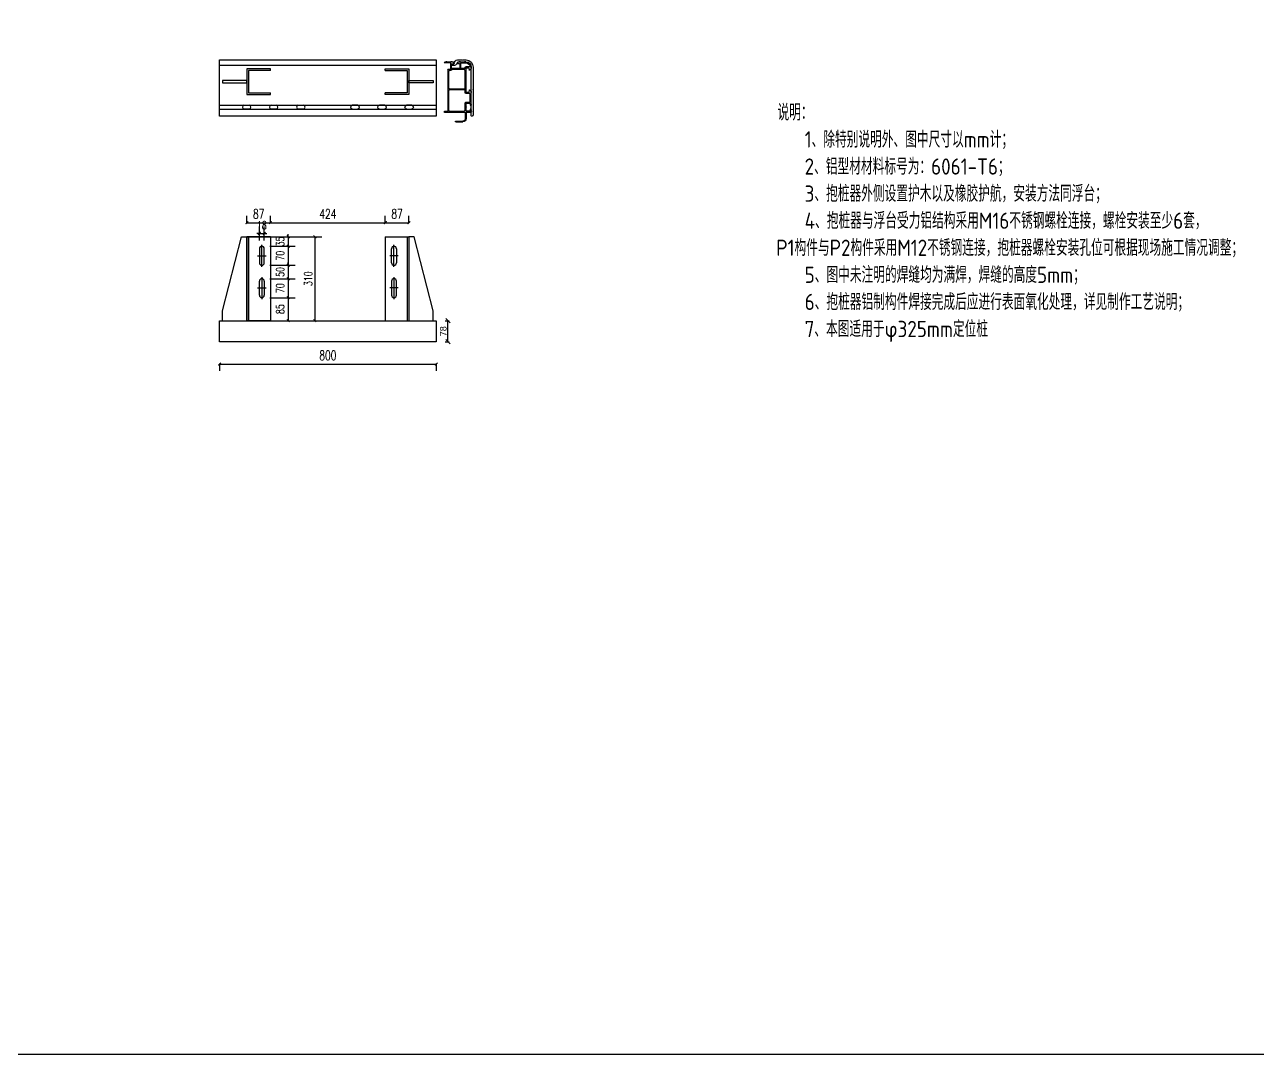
# Model space of a CAD drawing. Extents: x 15372 to 116961, y 24572 to 128109.
# Drawn here: x 48491 to 53043, y 24572 to 28375 of the extents above; entities that cross this region are included whole.
import ezdxf

# ---------------------------------------------------------------- set-up
doc = ezdxf.new("R2010")
doc.units = 0
doc.header["$LTSCALE"] = 1000
doc.header["$MEASUREMENT"] = 0
doc.linetypes.add('( Border )', pattern=[21, 6, -3, 6, -3, 0, -3])
doc.linetypes.add('CENTER2', pattern=[28.575, 19.05, -3.175, 3.175, -3.175])
for name, color, linetype in [('PUB_DIM', 3, 'Continuous'), ('W-WOOD_FLOOR木地板', 30, 'Continuous'), ('中实线', 1, 'Continuous'), ('图层5', 6, 'Continuous'), ('粗实线', 3, 'Continuous')]:
    doc.layers.add(name, color=color, linetype=linetype)
doc.layers.add('结构', color=52, linetype='Continuous', lineweight=18)
doc.layers.add('铝主梁170x129x4', color=210, linetype='Continuous', lineweight=25)
doc.styles.add('_TCH_DIM_T3', font='SIMPLEX.shx', dxfattribs={"width": 0.705882, "bigfont": 'hztxt.shx'})
doc.styles.add('DIM_FONT', font='SIMPLEX', dxfattribs={"width": 0.7, "bigfont": 'GBCBIG'})
doc.styles.add('M', font='arial.ttf')
doc.styles.get("Standard").update_dxf_attribs({"font": 'gbenor.shx', "bigfont": 'gbcbig.shx'})
doc.styles.add('STANDARD_T3', font='simplex.shx', dxfattribs={"width": 0.7, "bigfont": 'hztxt.shx'})
doc.dimstyles.new('9', dxfattribs={"dimscale": 8, "dimtxt": 3, "dimasz": 2, "dimexe": 0.5, "dimexo": 0.5, "dimtad": 1, "dimdec": 0, "dimdsep": 46, "dimtxsty": 'M', "dimblk1": 'OBLIQUE', "dimblk2": 'OBLIQUE', "dimsah": 1, "dimcen": 2.5, "dimclrd": 6, "dimclre": 6, "dimclrt": 6, "dimadec": 0, "dimazin": 0, "dimtfac": 1, "dimtdec": 0, "dimtix": 1, "dimtmove": 1, "dimatfit": 3, "dimldrblk": 'OBLIQUE', "dimfxl": 2, "dimfxlon": 1, "dimtolj": 1, "dimtzin": 0, "dimarcsym": 0})
doc.dimstyles.new('_T&10', dxfattribs={"dimtxt": 29.75, "dimasz": 10, "dimexe": 25, "dimexo": 30, "dimgap": 10, "dimtad": 1, "dimdec": 0, "dimzin": 0, "dimdsep": 46, "dimtxsty": '_TCH_DIM_T3', "dimblk": 'ARCHTICK', "dimcen": 0.09, "dimclrt": 7, "dimazin": 2, "dimtfac": 1, "dimtdec": 0, "dimtix": 1, "dimtmove": 2, "dimatfit": 3, "dimfxl": 1, "dimtolj": 1, "dimtzin": 0, "dimarcsym": 0})
doc.dimstyles.new('DIMN10', dxfattribs={"dimscale": 0.1, "dimtxt": 300, "dimasz": 100, "dimexe": 250, "dimexo": 300, "dimgap": 150, "dimtad": 1, "dimdec": 0, "dimzin": 0, "dimdsep": 46, "dimtxsty": 'DIM_FONT', "dimblk": 'ARCHTICK', "dimcen": 0.09, "dimclrd": 1, "dimclre": 1, "dimclrt": 2, "dimazin": 2, "dimtfac": 1, "dimtdec": 0, "dimtix": 1, "dimtmove": 2, "dimatfit": 3, "dimldrblk": 'ARCHTICK', "dimfxl": 1, "dimtolj": 1, "dimtzin": 0, "dimarcsym": 0})
doc.dimstyles.new('W__10', dxfattribs={"dimtxt": 35, "dimasz": 10, "dimexe": 25, "dimexo": 30, "dimgap": 15, "dimtad": 1, "dimdec": 0, "dimzin": 0, "dimdsep": 46, "dimtxsty": 'STANDARD_T3', "dimblk": 'ARCHTICK', "dimcen": 0.09, "dimclrd": 1, "dimclre": 1, "dimclrt": 2, "dimadec": 0, "dimazin": 0, "dimtfac": 1, "dimtdec": 0, "dimtix": 1, "dimtmove": 2, "dimatfit": 3, "dimldrblk": 'ARCHTICK', "dimfxl": 1, "dimtolj": 1, "dimtzin": 0, "dimarcsym": 0})

# ---------------------------------------------------------------- blocks, each defined once
blk = doc.blocks.new('_ArchTick')
at = {"color": 0, "linetype": 'ByBlock', "const_width": 0.4}
blk.add_lwpolyline([(-0.5, -0.5), (0.5, 0.5)], dxfattribs=at)
blk = doc.blocks.new('*D843')
at = {"layer": 'Defpoints', "color": 0, "transparency": 16777216}
for p in [(49211.1, 27203.8), (50011.1, 27203.8), (50011.1, 27121.2)]:
    blk.add_point(p, dxfattribs=at)
at = {"layer": 'PUB_DIM', "color": 1, "lineweight": -2, "transparency": 16777216}
for p, q in [((49211.1, 27123.2), (49211.1, 27096.2)), ((49211.1, 27121.2), (50011.1, 27121.2)), ((50011.1, 27123.2), (50011.1, 27096.2))]:
    blk.add_line(p, q, dxfattribs=at)
at = {"layer": 'PUB_DIM', "color": 1, "lineweight": -2, "transparency": 16777216, "xscale": 10, "yscale": 10, "zscale": 10, "rotation": 180}
blk.add_blockref('_ArchTick', (49211.1, 27121.2), dxfattribs=at)
at = {"layer": 'PUB_DIM', "color": 1, "lineweight": -2, "transparency": 16777216, "xscale": 10, "yscale": 10, "zscale": 10}
blk.add_blockref('_ArchTick', (50011.1, 27121.2), dxfattribs=at)
at = {"layer": 'PUB_DIM', "color": 2, "transparency": 16777216, "insert": (49611.1, 27153.7), "char_height": 35, "attachment_point": 5, "style": 'STANDARD_T3'}
blk.add_mtext('\\A1;800', dxfattribs=at)
blk = doc.blocks.new('*D844')
at = {"layer": 'Defpoints', "color": 0, "transparency": 16777216}
for p in [(49399.1, 27591.8), (49399.1, 27281.8), (49563.2, 27281.8)]:
    blk.add_point(p, dxfattribs=at)
at = {"layer": 'PUB_DIM', "color": 0, "lineweight": -2, "transparency": 16777216}
for p, q in [((49429.1, 27591.8), (49588.2, 27591.8)), ((49563.2, 27591.8), (49563.2, 27281.8)), ((49429.1, 27281.8), (49588.2, 27281.8))]:
    blk.add_line(p, q, dxfattribs=at)
at = {"layer": 'PUB_DIM', "color": 0, "lineweight": -2, "transparency": 16777216, "xscale": 10, "yscale": 10, "zscale": 10}
for p, rotation in [((49563.2, 27591.8), 90), ((49563.2, 27281.8), 270)]:
    blk.add_blockref('_ArchTick', p, dxfattribs=dict(at, rotation=rotation))
at = {"layer": 'PUB_DIM', "color": 7, "transparency": 16777216, "insert": (49538.4, 27436.8), "char_height": 29.75, "attachment_point": 5, "rotation": 90, "style": '_TCH_DIM_T3'}
blk.add_mtext('\\A1;310', dxfattribs=at)
blk = doc.blocks.new('*D845')
at = {"layer": 'Defpoints', "color": 0, "transparency": 16777216}
for p in [(49399.1, 27643.8), (49312.1, 27591.8), (49399.1, 27591.8)]:
    blk.add_point(p, dxfattribs=at)
at = {"layer": 'PUB_DIM', "color": 1, "lineweight": -2, "transparency": 16777216}
for p, q in [((49312.1, 27641.8), (49312.1, 27668.8)), ((49312.1, 27643.8), (49399.1, 27643.8)), ((49399.1, 27641.8), (49399.1, 27668.8))]:
    blk.add_line(p, q, dxfattribs=at)
at = {"layer": 'PUB_DIM', "color": 1, "lineweight": -2, "transparency": 16777216, "xscale": 10, "yscale": 10, "zscale": 10, "rotation": 180}
blk.add_blockref('_ArchTick', (49312.1, 27643.8), dxfattribs=at)
at = {"layer": 'PUB_DIM', "color": 1, "lineweight": -2, "transparency": 16777216, "xscale": 10, "yscale": 10, "zscale": 10}
blk.add_blockref('_ArchTick', (49399.1, 27643.8), dxfattribs=at)
at = {"layer": 'PUB_DIM', "color": 2, "transparency": 16777216, "insert": (49355.6, 27676.3), "char_height": 35, "attachment_point": 5, "style": 'STANDARD_T3'}
blk.add_mtext('\\A1;87', dxfattribs=at)
blk = doc.blocks.new('*D846')
at = {"layer": 'Defpoints', "color": 0, "transparency": 16777216}
for p in [(49823.1, 27643.8), (49399.1, 27591.8), (49823.1, 27591.8)]:
    blk.add_point(p, dxfattribs=at)
at = {"layer": 'PUB_DIM', "color": 1, "lineweight": -2, "transparency": 16777216}
for p, q in [((49399.1, 27641.8), (49399.1, 27668.8)), ((49399.1, 27643.8), (49823.1, 27643.8)), ((49823.1, 27641.8), (49823.1, 27668.8))]:
    blk.add_line(p, q, dxfattribs=at)
at = {"layer": 'PUB_DIM', "color": 1, "lineweight": -2, "transparency": 16777216, "xscale": 10, "yscale": 10, "zscale": 10, "rotation": 180}
blk.add_blockref('_ArchTick', (49399.1, 27643.8), dxfattribs=at)
at = {"layer": 'PUB_DIM', "color": 1, "lineweight": -2, "transparency": 16777216, "xscale": 10, "yscale": 10, "zscale": 10}
blk.add_blockref('_ArchTick', (49823.1, 27643.8), dxfattribs=at)
at = {"layer": 'PUB_DIM', "color": 2, "transparency": 16777216, "insert": (49611.1, 27676.3), "char_height": 35, "attachment_point": 5, "style": 'STANDARD_T3'}
blk.add_mtext('\\A1;424', dxfattribs=at)
blk = doc.blocks.new('*D847')
at = {"layer": 'Defpoints', "color": 0, "transparency": 16777216}
for p in [(49910.1, 27643.8), (49823.1, 27591.8), (49910.1, 27591.8)]:
    blk.add_point(p, dxfattribs=at)
at = {"layer": 'PUB_DIM', "color": 1, "lineweight": -2, "transparency": 16777216}
for p, q in [((49823.1, 27641.8), (49823.1, 27668.8)), ((49823.1, 27643.8), (49910.1, 27643.8)), ((49910.1, 27641.8), (49910.1, 27668.8))]:
    blk.add_line(p, q, dxfattribs=at)
at = {"layer": 'PUB_DIM', "color": 1, "lineweight": -2, "transparency": 16777216, "xscale": 10, "yscale": 10, "zscale": 10, "rotation": 180}
blk.add_blockref('_ArchTick', (49823.1, 27643.8), dxfattribs=at)
at = {"layer": 'PUB_DIM', "color": 1, "lineweight": -2, "transparency": 16777216, "xscale": 10, "yscale": 10, "zscale": 10}
blk.add_blockref('_ArchTick', (49910.1, 27643.8), dxfattribs=at)
at = {"layer": 'PUB_DIM', "color": 2, "transparency": 16777216, "insert": (49866.6, 27676.3), "char_height": 35, "attachment_point": 5, "style": 'STANDARD_T3'}
blk.add_mtext('\\A1;87', dxfattribs=at)
blk = doc.blocks.new('*D848')
at = {"layer": 'Defpoints', "color": 0, "transparency": 16777216}
for p in [(49355.6, 27591.8), (49367.1, 27556.8), (49464.7, 27556.8)]:
    blk.add_point(p, dxfattribs=at)
at = {"layer": 'PUB_DIM', "color": 1, "lineweight": -2, "transparency": 16777216}
for p, q in [((49385.6, 27591.8), (49489.7, 27591.8)), ((49464.7, 27591.8), (49464.7, 27601.8)), ((49464.7, 27591.8), (49464.7, 27556.8)), ((49397.1, 27556.8), (49489.7, 27556.8)), ((49464.7, 27556.8), (49464.7, 27546.8))]:
    blk.add_line(p, q, dxfattribs=at)
at = {"layer": 'PUB_DIM', "color": 1, "lineweight": -2, "transparency": 16777216, "xscale": 10, "yscale": 10, "zscale": 10}
for p, rotation in [((49464.7, 27591.8), 270), ((49464.7, 27556.8), 90)]:
    blk.add_blockref('_ArchTick', p, dxfattribs=dict(at, rotation=rotation))
at = {"layer": 'PUB_DIM', "color": 2, "transparency": 16777216, "insert": (49434.7, 27574.3), "char_height": 30, "attachment_point": 5, "rotation": 90, "style": 'DIM_FONT'}
blk.add_mtext('\\A1;35', dxfattribs=at)
blk = doc.blocks.new('*D849')
at = {"layer": 'Defpoints', "color": 0, "transparency": 16777216}
for p in [(49367.1, 27556.8), (49367.1, 27486.8), (49464.7, 27486.8)]:
    blk.add_point(p, dxfattribs=at)
at = {"layer": 'PUB_DIM', "color": 1, "lineweight": -2, "transparency": 16777216}
for p, q in [((49397.1, 27556.8), (49489.7, 27556.8)), ((49464.7, 27556.8), (49464.7, 27486.8)), ((49397.1, 27486.8), (49489.7, 27486.8))]:
    blk.add_line(p, q, dxfattribs=at)
at = {"layer": 'PUB_DIM', "color": 1, "lineweight": -2, "transparency": 16777216, "xscale": 10, "yscale": 10, "zscale": 10}
for p, rotation in [((49464.7, 27556.8), 90), ((49464.7, 27486.8), 270)]:
    blk.add_blockref('_ArchTick', p, dxfattribs=dict(at, rotation=rotation))
at = {"layer": 'PUB_DIM', "color": 2, "transparency": 16777216, "insert": (49434.7, 27521.8), "char_height": 30, "attachment_point": 5, "rotation": 90, "style": 'DIM_FONT'}
blk.add_mtext('\\A1;70', dxfattribs=at)
blk = doc.blocks.new('*D850')
at = {"layer": 'Defpoints', "color": 0, "transparency": 16777216}
for p in [(49367.1, 27486.8), (49367.1, 27436.8), (49464.7, 27436.8)]:
    blk.add_point(p, dxfattribs=at)
at = {"layer": 'PUB_DIM', "color": 1, "lineweight": -2, "transparency": 16777216}
for p, q in [((49464.7, 27486.8), (49464.7, 27496.8)), ((49397.1, 27486.8), (49489.7, 27486.8)), ((49464.7, 27486.8), (49464.7, 27436.8)), ((49397.1, 27436.8), (49489.7, 27436.8)), ((49464.7, 27436.8), (49464.7, 27426.8))]:
    blk.add_line(p, q, dxfattribs=at)
at = {"layer": 'PUB_DIM', "color": 1, "lineweight": -2, "transparency": 16777216, "xscale": 10, "yscale": 10, "zscale": 10}
for p, rotation in [((49464.7, 27486.8), 270), ((49464.7, 27436.8), 90)]:
    blk.add_blockref('_ArchTick', p, dxfattribs=dict(at, rotation=rotation))
at = {"layer": 'PUB_DIM', "color": 2, "transparency": 16777216, "insert": (49434.7, 27461.8), "char_height": 30, "attachment_point": 5, "rotation": 90, "style": 'DIM_FONT'}
blk.add_mtext('\\A1;50', dxfattribs=at)
blk = doc.blocks.new('*D851')
at = {"layer": 'Defpoints', "color": 0, "transparency": 16777216}
for p in [(49367.1, 27436.8), (49367.1, 27366.8), (49464.7, 27366.8)]:
    blk.add_point(p, dxfattribs=at)
at = {"layer": 'PUB_DIM', "color": 1, "lineweight": -2, "transparency": 16777216}
for p, q in [((49397.1, 27436.8), (49489.7, 27436.8)), ((49464.7, 27436.8), (49464.7, 27366.8)), ((49397.1, 27366.8), (49489.7, 27366.8))]:
    blk.add_line(p, q, dxfattribs=at)
at = {"layer": 'PUB_DIM', "color": 1, "lineweight": -2, "transparency": 16777216, "xscale": 10, "yscale": 10, "zscale": 10}
for p, rotation in [((49464.7, 27436.8), 90), ((49464.7, 27366.8), 270)]:
    blk.add_blockref('_ArchTick', p, dxfattribs=dict(at, rotation=rotation))
at = {"layer": 'PUB_DIM', "color": 2, "transparency": 16777216, "insert": (49434.7, 27401.8), "char_height": 30, "attachment_point": 5, "rotation": 90, "style": 'DIM_FONT'}
blk.add_mtext('\\A1;70', dxfattribs=at)
blk = doc.blocks.new('*D852')
at = {"layer": 'Defpoints', "color": 0, "transparency": 16777216}
for p in [(49367.1, 27366.8), (49355.6, 27281.8), (49464.7, 27281.8)]:
    blk.add_point(p, dxfattribs=at)
at = {"layer": 'PUB_DIM', "color": 1, "lineweight": -2, "transparency": 16777216}
for p, q in [((49397.1, 27366.8), (49489.7, 27366.8)), ((49464.7, 27366.8), (49464.7, 27281.8)), ((49385.6, 27281.8), (49489.7, 27281.8))]:
    blk.add_line(p, q, dxfattribs=at)
at = {"layer": 'PUB_DIM', "color": 1, "lineweight": -2, "transparency": 16777216, "xscale": 10, "yscale": 10, "zscale": 10}
for p, rotation in [((49464.7, 27366.8), 90), ((49464.7, 27281.8), 270)]:
    blk.add_blockref('_ArchTick', p, dxfattribs=dict(at, rotation=rotation))
at = {"layer": 'PUB_DIM', "color": 2, "transparency": 16777216, "insert": (49434.7, 27324.3), "char_height": 30, "attachment_point": 5, "rotation": 90, "style": 'DIM_FONT'}
blk.add_mtext('\\A1;85', dxfattribs=at)
blk = doc.blocks.new('*D853')
at = {"layer": 'Defpoints', "color": 0, "transparency": 16777216}
for p in [(49376.1, 27604.3), (49358.1, 27547.8), (49376.1, 27547.8)]:
    blk.add_point(p, dxfattribs=at)
at = {"layer": 'PUB_DIM', "color": 1, "lineweight": -2, "transparency": 16777216}
for p, q in [((49358.1, 27577.8), (49358.1, 27629.3)), ((49376.1, 27577.8), (49376.1, 27629.3)), ((49358.1, 27604.3), (49348.1, 27604.3)), ((49358.1, 27604.3), (49376.1, 27604.3)), ((49376.1, 27604.3), (49386.1, 27604.3))]:
    blk.add_line(p, q, dxfattribs=at)
at = {"layer": 'PUB_DIM', "color": 1, "lineweight": -2, "transparency": 16777216, "xscale": 10, "yscale": 10, "zscale": 10}
blk.add_blockref('_ArchTick', (49358.1, 27604.3), dxfattribs=at)
at = {"layer": 'PUB_DIM', "color": 1, "lineweight": -2, "transparency": 16777216, "xscale": 10, "yscale": 10, "zscale": 10, "rotation": 180}
blk.add_blockref('_ArchTick', (49376.1, 27604.3), dxfattribs=at)
at = {"layer": 'PUB_DIM', "color": 2, "transparency": 16777216, "insert": (49367.1, 27634.3), "char_height": 30, "attachment_point": 5, "style": 'DIM_FONT'}
blk.add_mtext('\\A1;18', dxfattribs=at)
blk = doc.blocks.new('048')
at = {"color": 4}
for p, q in [((651097.9, -257614.5), (651010.9, -257614.5)), ((651010.9, -257614.5), (651010.9, -257709.5)), ((651097.9, -257620.5), (651016.9, -257620.5)), ((651016.9, -257620.5), (651016.9, -257703.5)), ((651097.9, -257620.5), (651097.9, -257614.5)), ((651010.9, -257709.5), (651097.9, -257709.5)), ((651016.9, -257703.5), (651097.9, -257703.5)), ((651097.9, -257709.5), (651097.9, -257703.5))]:
    blk.add_line(p, q, dxfattribs=at)
blk = doc.blocks.new('891')
at = {"color": 0, "ltscale": 0.5}
blk.add_line((-1486542.7, 1377887.1), (-1486570.9, 1377887.1), dxfattribs=at)
at = {"color": 0, "lineweight": 5}
for p, q in [((-1486591.7, 1377686.1), (-1486593.6, 1377686.1)), ((-1486592.4, 1377685.9), (-1486592.4, 1377685.9))]:
    blk.add_line(p, q, dxfattribs=at)
at = {"color": 0, "ltscale": 0.5}
blk.add_arc((-1486542.7, 1377885.1), 2, 64.2042, 90, dxfattribs=at)
at = {"color": 0, "lineweight": 25}
for centre, radius, start, end in [((-1486593.6, 1377688.1), 2, 246.4591, 270), ((-1486591.7, 1377687.1), 1, 270, 311.3814), ((-1486592.4, 1377687.9), 2, 311.3814, 0)]:
    blk.add_arc(centre, radius, start, end, dxfattribs=at)
at = {"layer": '粗实线', "color": 0, "linetype": 'ByBlock', "ltscale": 0.5}
for p, q in [((-1486528.2, 1377873.7), (-1486521.4, 1377873.7)), ((-1486521.4, 1377879.7), (-1486525.5, 1377879.7)), ((-1486520.4, 1377874.7), (-1486520.4, 1377878.7)), ((-1486597.4, 1377867.1), (-1486597.4, 1377784.7)), ((-1486597.4, 1377783.5), (-1486597.4, 1377704.7)), ((-1486597.4, 1377703.5), (-1486597.4, 1377690.9))]:
    blk.add_line(p, q, dxfattribs=at)
for centre, radius, start, end in [((-1486570.4, 1377867.1), 27, 91.5188, 180), ((-1486570.4, 1377867.1), 20, 91.5188, 180), ((-1486544.9, 1377880.5), 7.1, 37.6327, 64.2042), ((-1486542.2, 1377879.6), 14.8, 7.196, 79.5045), ((-1486540.9, 1377883.6), 2, 5.0412, 37.6327), ((-1486526.3, 1377886.4), 12.9, 191.5156, 261.5695), ((-1486525.5, 1377881.7), 2, 186.8775, 270), ((-1486521.4, 1377878.7), 1, 0, 90), ((-1486521.4, 1377874.7), 1, 270, 0)]:
    blk.add_arc(centre, radius, start, end, dxfattribs=at)
at = {"layer": '结构', "color": 0, "linetype": 'ByBlock', "lineweight": 0, "ltscale": 0.5}
for points in [[(-1486564.5, 1377894.1, 0.198912), (-1486564.6, 1377894.1), (-1486564.9, 1377893.6, -0.414214), (-1486565.2, 1377893.6), (-1486565.5, 1377894.1, 0.198912), (-1486565.7, 1377894.1)], [(-1486562.5, 1377894.1, 0.198912), (-1486562.6, 1377894.1), (-1486562.9, 1377893.6, -0.414214), (-1486563.2, 1377893.6), (-1486563.5, 1377894.1, 0.198912), (-1486563.7, 1377894.1)], [(-1486560.5, 1377894.1, 0.198912), (-1486560.6, 1377894.1), (-1486560.9, 1377893.6, -0.414214), (-1486561.2, 1377893.6), (-1486561.5, 1377894.1, 0.198912), (-1486561.7, 1377894.1)], [(-1486558.5, 1377894.1, 0.198912), (-1486558.6, 1377894.1), (-1486558.9, 1377893.6, -0.414214), (-1486559.2, 1377893.6), (-1486559.5, 1377894.1, 0.198912), (-1486559.7, 1377894.1)], [(-1486556.5, 1377894.1, 0.198912), (-1486556.6, 1377894.1), (-1486556.9, 1377893.6, -0.414214), (-1486557.2, 1377893.6), (-1486557.5, 1377894.1, 0.198912), (-1486557.7, 1377894.1)], [(-1486554.5, 1377894.1, 0.198912), (-1486554.6, 1377894.1), (-1486554.9, 1377893.6, -0.414214), (-1486555.2, 1377893.6), (-1486555.5, 1377894.1, 0.198912), (-1486555.7, 1377894.1)], [(-1486552.5, 1377894.1, 0.198912), (-1486552.6, 1377894.1), (-1486552.9, 1377893.6, -0.414214), (-1486553.2, 1377893.6), (-1486553.5, 1377894.1, 0.198912), (-1486553.7, 1377894.1)], [(-1486550.5, 1377894.1, 0.198912), (-1486550.6, 1377894.1), (-1486550.9, 1377893.6, -0.414214), (-1486551.2, 1377893.6), (-1486551.5, 1377894.1, 0.198912), (-1486551.7, 1377894.1)]]:
    blk.add_lwpolyline(points, format="xyb", dxfattribs=at)
at = {"layer": '铝主梁170x129x4', "color": 0, "lineweight": 25}
for p, q in [((-1486565.7, 1377894.1), (-1486571.1, 1377894.1)), ((-1486563.6, 1377894.1), (-1486564.5, 1377894.1)), ((-1486561.6, 1377894.1), (-1486562.5, 1377894.1)), ((-1486559.6, 1377894.1), (-1486560.5, 1377894.1)), ((-1486557.6, 1377894.1), (-1486558.5, 1377894.1)), ((-1486555.6, 1377894.1), (-1486556.5, 1377894.1)), ((-1486553.6, 1377894.1), (-1486554.5, 1377894.1)), ((-1486551.6, 1377894.1), (-1486552.5, 1377894.1)), ((-1486539.5, 1377894.1), (-1486550.5, 1377894.1)), ((-1486590.4, 1377720.2), (-1486590.4, 1377867.1)), ((-1486597, 1377784.3), (-1486597.3, 1377784.6)), ((-1486597.3, 1377783.7), (-1486597, 1377784)), ((-1486597, 1377704.3), (-1486597.3, 1377704.6)), ((-1486597.3, 1377703.7), (-1486597, 1377704)), ((-1486590.7, 1377719.8), (-1486590.4, 1377720.1)), ((-1486590.4, 1377719.2), (-1486590.7, 1377719.5)), ((-1486590.4, 1377687.9), (-1486590.4, 1377719))]:
    blk.add_line(p, q, dxfattribs=at)
for centre, radius, start, end in [((-1486597.2, 1377784.7), 0.2, 180, 225), ((-1486597.2, 1377783.5), 0.2, 135, 180), ((-1486597.2, 1377784.1), 0.2, 315, 45), ((-1486597.2, 1377704.7), 0.2, 180, 225), ((-1486597.2, 1377703.5), 0.2, 135, 180), ((-1486592.4, 1377690.9), 5, 180, 246.4591), ((-1486597.2, 1377704.1), 0.2, 315, 45), ((-1486590.6, 1377719.6), 0.2, 135, 225), ((-1486590.6, 1377720.2), 0.2, 315, 0), ((-1486590.6, 1377719), 0.2, 0, 45)]:
    blk.add_arc(centre, radius, start, end, dxfattribs=at)
blk = doc.blocks.new('_Oblique')
at = {"color": 0, "linetype": 'ByBlock', "lineweight": -2}
blk.add_line((-0.5, -0.5), (0.5, 0.5), dxfattribs=at)
blk = doc.blocks.new('*D842')
at = {"color": 6, "lineweight": -2, "transparency": 16777216}
for p, q in [((50044.4, 27281.8), (50058.4, 27281.8)), ((50054.4, 27203.8), (50054.4, 27281.8)), ((50044.4, 27203.8), (50058.4, 27203.8))]:
    blk.add_line(p, q, dxfattribs=at)
at = {"layer": 'Defpoints', "color": 0, "transparency": 16777216}
for p in [(50011.1, 27281.8), (50054.4, 27281.8), (50011.1, 27203.8)]:
    blk.add_point(p, dxfattribs=at)
at = {"color": 6, "lineweight": -2, "transparency": 16777216, "xscale": 16, "yscale": 16, "zscale": 16}
for p, rotation in [((50054.4, 27281.8), 90), ((50054.4, 27203.8), 270)]:
    blk.add_blockref('_Oblique', p, dxfattribs=dict(at, rotation=rotation))
at = {"color": 6, "transparency": 16777216, "insert": (50037.2, 27242.8), "char_height": 24, "attachment_point": 5, "rotation": 90, "style": 'M'}
blk.add_mtext('\\A1;78', dxfattribs=at)
blk = doc.blocks.new('A$C49B369EF')
at = {"color": 8}
for p, q in [((4, 203), (20.5, 203)), ((22.5, 124), (22.5, 191))]:
    blk.add_line(p, q, dxfattribs=at)
at = {"color": 3}
for p, q in [((17, 36), (2, 36)), ((19, 34), (19, 12)), ((22, 34), (22, 12)), ((57, 3), (31, 3)), ((58, 2), (58, 1)), ((47.4, 0), (31, 0)), ((57, 0), (48.6, 0))]:
    blk.add_line(p, q, dxfattribs=at)
at = {"color": 8, "ltscale": 0.5}
blk.add_arc((20.5, 201), 2, 0, 90, dxfattribs=at)
at = {"color": 3}
for centre, radius, start, end in [((2, 38), 2, 180, 270), ((17, 34), 2, 0, 90), ((31, 12), 12, 180, 270), ((31, 12), 9, 180, 270), ((57, 2), 1, 0, 90), ((57, 1), 1, 270, 0)]:
    blk.add_arc(centre, radius, start, end, dxfattribs=at)
at = {"color": 3, "ltscale": 0.5}
blk.add_arc((24, 34), 2, 90, 180, dxfattribs=at)
at = {"layer": '中实线', "color": 8, "linetype": 'ByBlock', "ltscale": 0.5}
for p, q in [((4, 203), (4, 203)), ((36, 218), (20, 218)), ((20, 218), (20, 218)), ((22.5, 199), (22.5, 201)), ((24.5, 197), (37, 197)), ((25.5, 194), (70.6, 194)), ((39, 199), (39, 215)), ((75.5, 190), (80.5, 190)), ((83.5, 187), (83.5, 125)), ((3.5, 76), (3.5, 101.5)), ((6.5, 104.5), (19.5, 104.5)), ((22.5, 107.5), (22.5, 117)), ((80.5, 122), (24.5, 122)), ((24.5, 119), (80.5, 119)), ((83.5, 116), (83.5, 42.5)), ((19.5, 73), (6.5, 73)), ((22.5, 42.5), (22.5, 70)), ((80.5, 39.5), (25.5, 39.5))]:
    blk.add_line(p, q, dxfattribs=at)
for centre, radius, start, end in [((20, 202.1), 15.9, 89.8166, 176.4472), ((24.5, 199), 2, 180, 269.9404), ((25.5, 191), 3, 90, 180), ((36, 215), 3, 0, 90), ((37, 199), 2, 269.9404, 0), ((70.6, 192), 2, 11.537, 90), ((75.5, 193), 3, 191.537, 270), ((80.5, 187), 3, 0, 90), ((6.5, 101.5), 3, 90, 180), ((19.5, 107.5), 3, 270, 0), ((24.5, 124), 2, 180, 270), ((24.5, 117), 2, 90, 180), ((80.5, 125), 3, 270, 0), ((80.5, 116), 3, 0, 90), ((6.5, 76), 3, 180, 270), ((19.5, 70), 3, 0, 90), ((25.5, 42.5), 3, 180, 270), ((80.5, 42.5), 3, 270, 0)]:
    blk.add_arc(centre, radius, start, end, dxfattribs=at)
at = {"layer": '粗实线', "linetype": 'ByBlock', "ltscale": 0.5}
for p, q in [((0, 200.4), (0, 202)), ((9.1, 199.2), (7.8, 191.8)), ((17, 200), (10.1, 200)), ((19, 155.1), (19, 198)), ((20, 222), (24.7, 222)), ((24.7, 222), (22.4, 222)), ((39.9, 222), (45, 222)), ((42.5, 214), (42.5, 198)), ((43.5, 215), (50.3, 215)), ((43.5, 197), (56.9, 197)), ((50.5, 219.5), (50.5, 215.2)), ((57.1, 196.9), (57.4, 196.6)), ((57.6, 196.6), (57.9, 196.9)), ((58.1, 197), (71.5, 197)), ((64.5, 215.2), (64.5, 219.5)), ((71.5, 215), (64.7, 215)), ((70, 222), (75.1, 222)), ((72.5, 198), (72.5, 214)), ((76, 218), (76, 194.5)), ((99.8, 219), (77, 219)), ((77, 193.5), (86, 193.5)), ((87, 192.5), (87, 155.1)), ((90.3, 222), (92.7, 222)), ((100, 219.5), (100, 219.2)), ((19, 111), (19, 153.9)), ((19.4, 154.6), (19.1, 154.9)), ((19.1, 154.1), (19.4, 154.4)), ((86.9, 154.9), (86.6, 154.6)), ((86.6, 154.4), (86.9, 154.1)), ((87, 153.9), (87, 153.9)), ((87, 153.9), (87, 89.8)), ((0, 89.8), (0, 108.6)), ((7.8, 117.2), (9.1, 109.8)), ((10.1, 109), (17, 109)), ((0, 74.4), (0, 88.7)), ((0, 64), (0, 74.4)), ((0.4, 89.4), (0.1, 89.7)), ((0.1, 88.8), (0.4, 89.1)), ((3.8, 61.5), (2.5, 61.5)), ((2.5, 47.5), (3.8, 47.5)), ((4, 68.5), (4, 61.7)), ((4, 47.3), (4, 40.5)), ((18, 69.5), (5, 69.5)), ((19, 55.1), (19, 68.5)), ((19, 40.5), (19, 53.9)), ((19.4, 54.6), (19.1, 54.9)), ((19.1, 54.1), (19.4, 54.4)), ((86.9, 89.7), (86.6, 89.4)), ((86.6, 89.1), (86.9, 88.8)), ((87, 88.7), (87, 39.5)), ((0, 38), (0, 42)), ((99, 36), (24, 36)), ((87.5, 39), (99, 39)), ((100, 38), (100, 37))]:
    blk.add_line(p, q, dxfattribs=at)
at = {"layer": '粗实线', "color": 3, "linetype": 'ByBlock', "ltscale": 0.5}
for p, q in [((5, 39.5), (18, 39.5)), ((47.9, 0.4), (47.6, 0.1)), ((48.4, 0.1), (48.1, 0.4))]:
    blk.add_line(p, q, dxfattribs=at)
at = {"layer": '粗实线', "linetype": 'ByBlock', "ltscale": 0.5}
for centre, radius, start, end in [((20, 202), 20, 90, 180), ((9.9, 200.4), 9.84, 179.7094, 251.9861), ((6.8, 192), 1, 270, 349.7), ((10.1, 199), 1, 90, 169.7), ((17, 198), 2, 360, 90), ((43.5, 214), 1, 90, 180), ((43.5, 198), 1, 180, 270), ((45.3, 215.4), 6.6, 38.3047, 92.8074), ((50.3, 215.2), 0.2, 270, 0.2741), ((56.9, 196.8), 0.2, 45, 90), ((57.5, 196.8), 0.2, 225, 315), ((58.1, 196.8), 0.2, 90, 135), ((69.7, 215.4), 6.6, 87.1926, 141.6953), ((64.7, 215.2), 0.2, 180, 270), ((71.5, 214), 1, 0, 90), ((71.5, 198), 1, 270, 0), ((77, 218), 1, 90, 180), ((77, 194.5), 1, 180, 270), ((86, 192.5), 1, 0, 90), ((92.1, 208.2), 13.8, 54.8394, 92.3815), ((99.8, 219.2), 0.2, 270, 0), ((19.2, 155.1), 0.2, 180, 225), ((19.2, 153.9), 0.2, 135, 180), ((19.2, 154.5), 0.2, 315, 45), ((86.8, 154.5), 0.2, 135, 225), ((86.8, 155.1), 0.2, 315, 0), ((86.8, 153.9), 0.2, 360, 45), ((10.1, 108.5), 10.1, 110.0422, 179.7055), ((6.8, 117), 1.03, 10.8147, 98.718), ((10.1, 110), 1, 190.3, 270), ((17, 111), 2, 270, 0), ((0.2, 89.8), 0.2, 180, 225), ((0.2, 88.7), 0.2, 135, 180), ((2.5, 64), 2.5, 180, 270), ((6.6, 42.3), 6.6, 128.3047, 182.8074), ((0.2, 89.2), 0.2, 315, 45), ((3.8, 61.7), 0.2, 270, 0), ((3.8, 47.3), 0.2, 0, 90), ((5, 68.5), 1, 90, 180), ((18, 68.5), 1, 0, 90), ((19.2, 55.1), 0.2, 180, 225), ((19.2, 53.9), 0.2, 135, 180), ((19.2, 54.5), 0.2, 315, 45), ((86.8, 89.2), 0.2, 135, 225), ((86.8, 89.8), 0.2, 315, 0), ((86.8, 88.7), 0.2, 360, 45), ((5, 40.5), 1, 180, 270), ((18, 40.5), 1, 270, 0), ((87, 39), 0.5, 90, 0), ((99, 38), 1, 0, 90), ((99, 37), 1, 270, 0)]:
    blk.add_arc(centre, radius, start, end, dxfattribs=at)
at = {"layer": '粗实线', "color": 3, "linetype": 'ByBlock', "ltscale": 0.5}
for centre, start, end in [((47.4, 0.2), 270, 315), ((48, 0.2), 45, 135), ((48.6, 0.2), 225, 270)]:
    blk.add_arc(centre, 0.2, start, end, dxfattribs=at)
at = {"layer": '结构', "color": 3, "linetype": 'ByBlock', "ltscale": 0.5}
for p, q in [((24.9, 221.9), (25.2, 221.5)), ((25.5, 221.5), (25.8, 221.9)), ((25.9, 222), (26.7, 222)), ((26.9, 221.9), (27.2, 221.5)), ((27.5, 221.5), (27.8, 221.9)), ((27.9, 222), (28.7, 222)), ((28.9, 221.9), (29.2, 221.5)), ((29.5, 221.5), (29.8, 221.9)), ((29.9, 222), (30.7, 222)), ((30.9, 221.9), (31.2, 221.5)), ((31.5, 221.5), (31.8, 221.9)), ((31.9, 222), (32.7, 222)), ((32.9, 221.9), (33.2, 221.5)), ((33.5, 221.5), (33.8, 221.9)), ((33.9, 222), (34.7, 222)), ((34.9, 221.9), (35.2, 221.5)), ((35.5, 221.5), (35.8, 221.9)), ((35.9, 222), (36.7, 222)), ((36.9, 221.9), (37.2, 221.5)), ((37.5, 221.5), (37.8, 221.9)), ((37.9, 222), (38.7, 222)), ((38.9, 221.9), (39.2, 221.5)), ((39.5, 221.5), (39.8, 221.9)), ((39.9, 222), (41.7, 222)), ((75.1, 222), (73.3, 222)), ((75.6, 221.5), (75.3, 221.9)), ((76.1, 221.9), (75.8, 221.5)), ((77.1, 222), (76.3, 222)), ((77.6, 221.5), (77.3, 221.9)), ((78.1, 221.9), (77.8, 221.5)), ((79.1, 222), (78.3, 222)), ((79.6, 221.5), (79.3, 221.9)), ((80.1, 221.9), (79.8, 221.5)), ((81.1, 222), (80.3, 222)), ((81.6, 221.5), (81.3, 221.9)), ((82.1, 221.9), (81.8, 221.5)), ((83.1, 222), (82.3, 222)), ((83.6, 221.5), (83.3, 221.9)), ((84.1, 221.9), (83.8, 221.5)), ((85.1, 222), (84.3, 222)), ((85.6, 221.5), (85.3, 221.9)), ((86.1, 221.9), (85.8, 221.5)), ((87.1, 222), (86.3, 222)), ((87.6, 221.5), (87.3, 221.9)), ((88.1, 221.9), (87.8, 221.5)), ((89.1, 222), (88.3, 222)), ((89.6, 221.5), (89.3, 221.9)), ((90.1, 221.9), (89.8, 221.5))]:
    blk.add_line(p, q, dxfattribs=at)
for centre, start, end in [((24.7, 221.8), 45, 90), ((25.3, 221.6), 225, 315), ((25.9, 221.8), 90, 135), ((26.7, 221.8), 45, 90), ((27.3, 221.6), 225, 315), ((27.9, 221.8), 90, 135), ((28.7, 221.8), 45, 90), ((29.3, 221.6), 225, 315), ((29.9, 221.8), 90, 135), ((30.7, 221.8), 45, 90), ((31.3, 221.6), 225, 315), ((31.9, 221.8), 90, 135), ((32.7, 221.8), 45, 90), ((33.3, 221.6), 225, 315), ((33.9, 221.8), 90, 135), ((34.7, 221.8), 45, 90), ((35.3, 221.6), 225, 315), ((35.9, 221.8), 90, 135), ((36.7, 221.8), 45, 90), ((37.3, 221.6), 225, 315), ((37.9, 221.8), 90, 135), ((38.7, 221.8), 45, 90), ((39.3, 221.6), 225, 315), ((39.9, 221.8), 90, 135), ((75.1, 221.8), 45, 90), ((75.7, 221.6), 225, 315), ((76.3, 221.8), 90, 135), ((77.1, 221.8), 45, 90), ((77.7, 221.6), 225, 315), ((78.3, 221.8), 90, 135), ((79.1, 221.8), 45, 90), ((79.7, 221.6), 225, 315), ((80.3, 221.8), 90, 135), ((81.1, 221.8), 45, 90), ((81.7, 221.6), 225, 315), ((82.3, 221.8), 90, 135), ((83.1, 221.8), 45, 90), ((83.7, 221.6), 225, 315), ((84.3, 221.8), 90, 135), ((85.1, 221.8), 45, 90), ((85.7, 221.6), 225, 315), ((86.3, 221.8), 90, 135), ((87.1, 221.8), 45, 90), ((87.7, 221.6), 225, 315), ((88.3, 221.8), 90, 135), ((89.1, 221.8), 45, 90), ((89.7, 221.6), 225, 315), ((90.3, 221.8), 90, 135)]:
    blk.add_arc(centre, 0.2, start, end, dxfattribs=at)
blk = doc.blocks.new('*U826')
for p, q in [((-10, 7), (10, 7)), ((10, -7), (-10, -7))]:
    blk.add_line(p, q)
for centre, start, end in [((-8.3, 0), 103.4159, 256.5841), ((8.3, 0), 283.4159, 76.5841)]:
    blk.add_arc(centre, 7.2, start, end)
blk = doc.blocks.new('*U827')
at = {"color": 0, "linetype": 'ByBlock', "lineweight": -2, "transparency": 16777216}
for p in [(0, 0), (100, 0), (200, 0)]:
    blk.add_blockref('*U826', p, dxfattribs=at)
blk = doc.blocks.new('*U828')
for p, q in [((-10, 7), (10, 7)), ((10, -7), (-10, -7))]:
    blk.add_line(p, q)
for centre, start, end in [((-8.3, 0), 103.4159, 256.5841), ((8.3, 0), 283.4159, 76.5841)]:
    blk.add_arc(centre, 7.2, start, end)
blk = doc.blocks.new('*U829')
at = {"color": 0, "linetype": 'ByBlock', "lineweight": -2, "transparency": 16777216}
for p in [(0, 0), (100, 0), (200, 0)]:
    blk.add_blockref('*U828', p, dxfattribs=at)

msp = doc.modelspace()

# ---------------------------------------------------------------- linework, layer by layer
at = {"color": 252}
for p, q in [((49211.12, 28224.98), (50011.12, 28224.98)), ((49211.12, 28077.49), (50011.12, 28077.49)), ((49211.12, 28063.49), (50011.12, 28063.49))]:
    msp.add_line(p, q, dxfattribs=at)
at = {"color": 4}
for p, q in [((49399.12, 27591.78), (49312.12, 27591.78)), ((49399.12, 27591.78), (49399.12, 27281.78)), ((49823.12, 27591.78), (49910.12, 27591.78)), ((49823.12, 27591.78), (49823.12, 27281.78)), ((49910.12, 27591.78), (49910.12, 27281.78))]:
    msp.add_line(p, q, dxfattribs=at)
for p, q in [((49358.12, 27547.78), (49358.12, 27495.78)), ((49376.12, 27495.78), (49376.12, 27547.78)), ((49846.12, 27495.78), (49846.12, 27547.78)), ((49864.12, 27547.78), (49864.12, 27495.78)), ((49358.12, 27375.78), (49358.12, 27427.78)), ((49376.12, 27427.78), (49376.12, 27375.78)), ((49846.12, 27427.78), (49846.12, 27375.78)), ((49864.12, 27375.78), (49864.12, 27427.78))]:
    msp.add_line(p, q)
at = {"color": 3, "linetype": 'CENTER2'}
for p, q in [((49367.12, 27481.33), (49367.12, 27562.23)), ((49855.12, 27481.33), (49855.12, 27562.23)), ((49351.53, 27520.78), (49382.71, 27520.78)), ((49870.71, 27520.78), (49839.53, 27520.78)), ((49351.53, 27402.78), (49382.71, 27402.78)), ((49367.12, 27442.23), (49367.12, 27361.33)), ((49870.71, 27402.78), (49839.53, 27402.78)), ((49855.12, 27442.23), (49855.12, 27361.33))]:
    msp.add_line(p, q, dxfattribs=at)
for points in [[(39747.32, 32093.11), (55376.21, 32093.11), (55376.21, 24572.12), (39747.32, 24572.12)], [(49312.12, 28168.48), (49222.12, 28168.48), (49222.12, 28160.48), (49312.12, 28160.48)], [(49910.12, 28168.48), (50000.12, 28168.48), (50000.12, 28160.48), (49910.12, 28160.48)]]:
    msp.add_lwpolyline(points, close=True)
for points in [[(49222.11, 27281.78), (49222.13, 27318.84), (49292.12, 27591.78), (49312.12, 27591.78), (49312.12, 27281.78)], [(50000.13, 27281.78), (50000.11, 27318.84), (49930.12, 27591.78), (49910.12, 27591.78), (49910.12, 27281.78)]]:
    msp.add_lwpolyline(points)
for centre, start, end in [((49367.12, 27547.78), 0, 180), ((49855.12, 27547.78), 0, 180), ((49367.12, 27495.78), 180, 0), ((49855.12, 27495.78), 180, 0), ((49367.12, 27427.78), 0, 180), ((49855.12, 27427.78), 0, 180), ((49367.12, 27375.78), 180, 0), ((49855.12, 27375.78), 180, 0)]:
    msp.add_arc(centre, 9, start, end)
at = {"layer": 'PUB_DIM'}
for points in [[(49211.12, 28244.98), (50011.12, 28244.98), (50011.12, 28036.98), (49211.12, 28036.98)], [(49312.12, 27591.78), (49399.12, 27591.78), (49399.12, 27281.78), (49312.12, 27281.78)], [(49211.12, 27281.78), (50011.12, 27281.78), (50011.12, 27203.78), (49211.12, 27203.78)]]:
    msp.add_lwpolyline(points, close=True, dxfattribs=at)
at = {"layer": '图层5', "color": 4, "linetype": '( Border )'}
for p, q in [((49318.12, 27591.78), (49318.12, 27281.78)), ((49904.12, 27591.78), (49904.12, 27281.78))]:
    msp.add_line(p, q, dxfattribs=at)

# ---------------------------------------------------------------- block references
at = {"color": 0, "lineweight": 5, "xscale": -1}
msp.add_blockref('A$C49B369EF', (50140.31, 28015.99), dxfattribs=at)
for name, p in [('048', (-601698.79, 285826.45)), ('*U827', (49311.12, 28070.49))]:
    msp.add_blockref(name, p)
at = {"xscale": -1}
for name, p in [('048', (700921.03, 285826.45)), ('*U829', (49911.12, 28070.49))]:
    msp.add_blockref(name, p, dxfattribs=at)
at = {"layer": 'W-WOOD_FLOOR木地板', "xscale": -1}
msp.add_blockref('891', (-1436450.06, -1349649.14), dxfattribs=at)

# ---------------------------------------------------------------- texts
for s, p in [('说明：', (51271.09, 28021.14)), ('   1、除特别说明外、图中尺寸以mm计；', (51273.74, 27921.14)), ('   2、铝型材材料标号为：6061-T6；', (51273.74, 27821.14)), ('   3、抱桩器外侧设置护木以及橡胶护航，安装方法同浮台；', (51273.74, 27721.14)), ('   4、抱桩器与浮台受力铝结构采用M16不锈钢螺栓连接，螺栓安装至少6套，', (51273.74, 27621.14)), ('P1构件与P2构件采用M12不锈钢连接，抱桩器螺栓安装孔位可根据现场施工情况调整；', (51266.24, 27521.14)), ('   5、图中未注明的焊缝均为满焊，焊缝的高度5mm；', (51273.74, 27421.14)), ('   6、抱桩器铝制构件焊接完成后应进行表面氧化处理，详见制作工艺说明；', (51273.74, 27321.14)), ('   7、本图适用于φ325mm定位桩', (51273.74, 27221.14))]:
    msp.add_text(s, height=60).set_placement(p)

# ---------------------------------------------------------------- dimensions: what is measured, and where the dimension line sits
dim = msp.add_linear_dim(base=(50054.41, 27281.78), p1=(50011.12, 27203.78), p2=(50011.12, 27281.78), angle=90, dimstyle='9', override={"dimfxl": 1.25})
dim.commit()
dim.dimension.update_dxf_attribs({"geometry": '*D842', "text_midpoint": (50037.16, 27242.78)})
at = {"layer": 'PUB_DIM'}
for base, p1, p2, picture, middle in [((49399.12, 27643.81), (49312.12, 27591.78), (49399.12, 27591.78), '*D845', (49355.62, 27676.31)), ((49823.12, 27643.81), (49399.12, 27591.78), (49823.12, 27591.78), '*D846', (49611.12, 27676.31)), ((49910.12, 27643.81), (49823.12, 27591.78), (49910.12, 27591.78), '*D847', (49866.62, 27676.31)), ((50011.12, 27121.19), (49211.12, 27203.78), (50011.12, 27203.78), '*D843', (49611.12, 27153.69))]:
    dim = msp.add_linear_dim(base=base, p1=p1, p2=p2, dimstyle='W__10', override={"dimfxl": 2, "dimfxlon": 1}, dxfattribs=at)
    dim.commit()
    dim.dimension.update_dxf_attribs({"geometry": picture, "text_midpoint": middle})
dim = msp.add_linear_dim(base=(49376.12, 27604.32), p1=(49358.12, 27547.78), p2=(49376.12, 27547.78), dimstyle='DIMN10', dxfattribs=at)
dim.commit()
dim.dimension.update_dxf_attribs({"geometry": '*D853', "text_midpoint": (49367.12, 27634.32)})
for base, p1, p2, dimstyle, picture, middle in [((49464.72, 27556.78), (49355.62, 27591.78), (49367.12, 27556.78), 'DIMN10', '*D848', (49434.72, 27574.28)), ((49563.23, 27281.78), (49399.12, 27591.78), (49399.12, 27281.78), '_T&10', '*D844', (49538.36, 27436.78)), ((49464.72, 27486.78), (49367.12, 27556.78), (49367.12, 27486.78), 'DIMN10', '*D849', (49434.72, 27521.78)), ((49464.72, 27436.78), (49367.12, 27486.78), (49367.12, 27436.78), 'DIMN10', '*D850', (49434.72, 27461.78)), ((49464.72, 27366.78), (49367.12, 27436.78), (49367.12, 27366.78), 'DIMN10', '*D851', (49434.72, 27401.78)), ((49464.72, 27281.78), (49367.12, 27366.78), (49355.62, 27281.78), 'DIMN10', '*D852', (49434.72, 27324.28))]:
    dim = msp.add_linear_dim(base=base, p1=p1, p2=p2, angle=90, dimstyle=dimstyle, dxfattribs=at)
    dim.commit()
    dim.dimension.update_dxf_attribs({"geometry": picture, "text_midpoint": middle})

doc.saveas('drawing.dxf')
